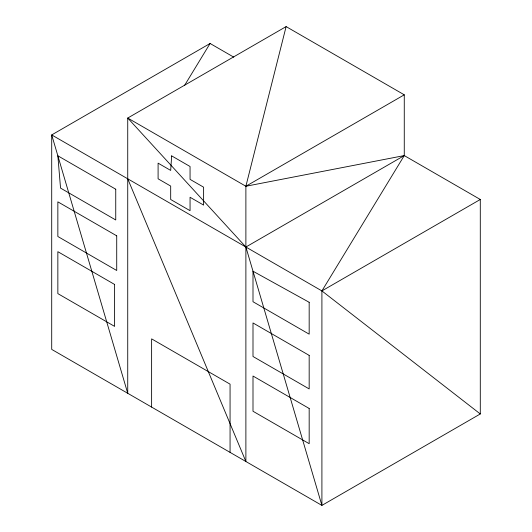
<?xml version="1.0" encoding="UTF-8"?>
<svg xmlns="http://www.w3.org/2000/svg" width="532" height="532" viewBox="0 0 532 532"><rect width="100%" height="100%" fill="white"/><g stroke="black" fill="none" stroke-linecap="round" stroke-linejoin="round"><path stroke-width="0.8" d="M127.733 178.812L245.884 461.51L245.884 186.253L286.116 26.6L404.267 94.816L404.267 155.583L321.907 290.918L321.907 505.4L480.29 413.956L480.29 199.48L404.267 155.583L245.884 186.253L127.733 118.044L127.733 393.294L51.71 134.922L210.093 43.478L233.761 57.143M184.651 85.286L210.093 43.478M286.116 26.6L127.733 118.044L245.884 247.028L321.907 505.4L51.71 349.404L51.71 134.922L321.907 290.918L480.29 413.956M245.884 186.253L404.267 94.816M245.884 247.028L404.267 155.583M321.907 290.918L480.29 199.48M230.063 452.373L230.063 384.157L151.62 338.871L151.62 407.086M171.656 155.883L170.686 170.42L158.097 163.151L158.097 178.805L170.686 186.074L170.686 199.493L190.057 210.679L190.057 197.259L203.616 205.086L203.616 187.191L190.057 179.364L190.057 166.503L171.656 155.883M309.172 302.289L252.999 271.22L252.999 301.73L309.172 334.163L309.172 302.289M115.743 189.219L57.855 155.796L60.542 188.102L115.743 219.975L115.743 189.219M116.721 235.829L57.855 201.841L57.855 236.507L116.721 270.495L116.721 235.829M309.172 355.376L252.999 322.944L252.999 356.493L309.172 388.925L309.172 355.376M114.606 284.454L57.855 251.683L57.855 293.617L114.606 326.389L114.606 284.454M309.172 408.463L252.999 376.031L252.999 411.256L309.172 443.688L309.172 408.463"/></g></svg>
